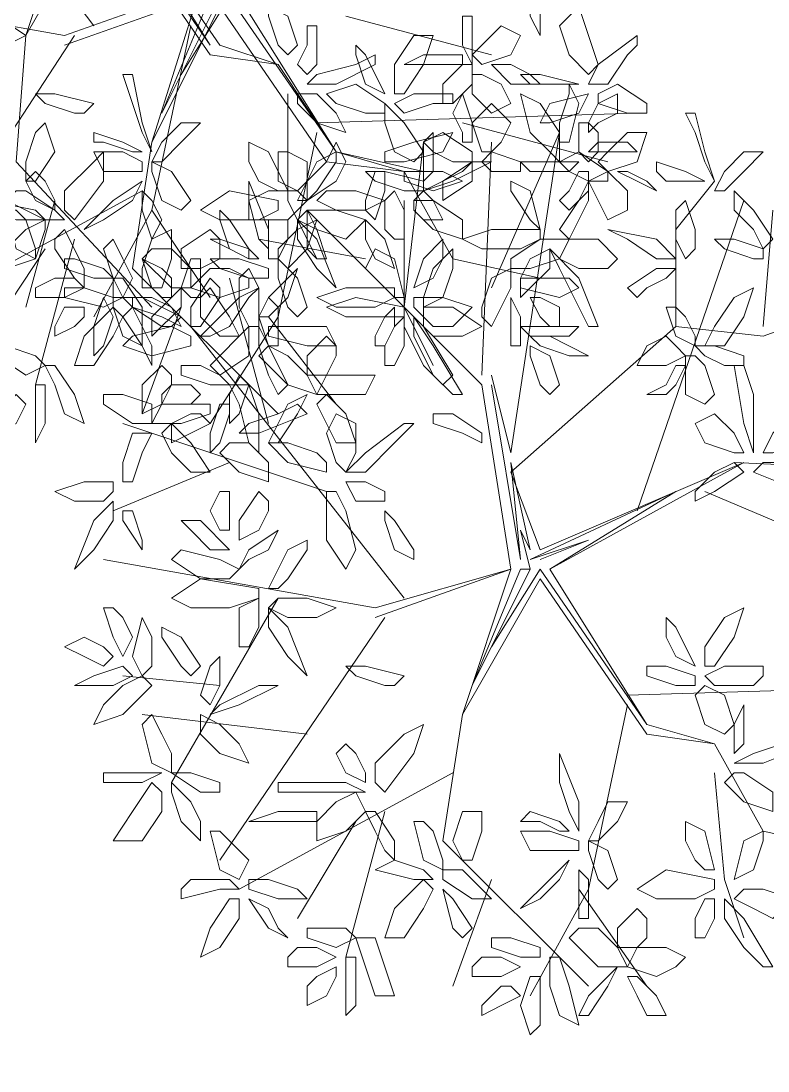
# Model space of a CAD drawing. Header units: millimetres. Extents: x 2364 to 2508, y 1551 to 1771.
# Drawn here: x 2459.504 to 2461.678, y 1628.842 to 1631.898 of the extents above; entities that cross this region are included whole.
import ezdxf

# ---------------------------------------------------------------- set-up
doc = ezdxf.new("R2010")
doc.units = ezdxf.units.MM
doc.layers.add('PDF_0', color=7, linetype='Continuous')

msp = doc.modelspace()

# ---------------------------------------------------------------- linework, layer by layer
at = {"layer": 'PDF_0', "lineweight": 9}
for points in [[(2459.0945, 1633.3242), (2459.6028, 1632.8159), (2459.6876, 1632.3076), (2459.6593, 1632.59), (2459.744, 1632.3358), (2459.6876, 1632.3923), (2459.7158, 1632.2793), (2459.6876, 1632.2793), (2459.5464, 1631.9405), (2459.7158, 1632.2793), (2459.6311, 1632.0534), (2459.744, 1632.2793), (2460.0547, 1631.8275), (2459.7723, 1632.2793), (2460.0829, 1631.8275), (2460.2524, 1631.771)], [(2459.6028, 1632.8159), (2459.6593, 1632.2793), (2459.5181, 1631.8557), (2459.744, 1632.2511), (2460.0547, 1631.7993), (2460.2524, 1631.771), (2460.4218, 1631.5169), (2460.676, 1631.4604)], [(2459.7158, 1631.884), (2459.0945, 1632.7029)], [(2460.5065, 1632.6747), (2460.0264, 1632.2511), (2460.0829, 1632.0252), (2460.7042, 1632.2793), (2460.1394, 1631.9687), (2460.4218, 1631.5169), (2460.6195, 1631.4604)], [(2459.97, 1632.5052), (2460.0547, 1631.9969), (2460.0264, 1632.2793), (2460.0829, 1632.0252), (2460.0547, 1632.0817), (2460.0547, 1631.9969), (2460.0547, 1631.9687), (2459.9135, 1631.6298), (2460.0829, 1631.9687), (2459.97, 1631.7428), (2460.1112, 1631.9687), (2460.5065, 1632.1946), (2460.0829, 1631.9969), (2460.2524, 1632.0534), (2460.1112, 1631.9969)], [(2461.0148, 1631.1497), (2460.7607, 1631.2062), (2460.6195, 1631.4604), (2460.3936, 1631.4886), (2460.0829, 1631.9405), (2459.8852, 1631.5451), (2460.0264, 1631.9969), (2459.6311, 1631.8557), (2458.8404, 1631.9969)], [(2460.0264, 1631.9687), (2459.6311, 1631.8275)], [(2460.1112, 1631.9687), (2460.4218, 1631.5169), (2460.1112, 1631.9687)], [(2460.45, 1631.9122), (2460.8736, 1631.7993)], [(2459.9982, 1631.884), (2459.8852, 1631.3474)], [(2459.6593, 1631.8557), (2459.1793, 1631.1215)], [(2459.5181, 1631.8557), (2459.4899, 1631.4886), (2459.8852, 1631.065)], [(2460.2806, 1631.6863), (2460.2806, 1631.3757), (2460.3653, 1631.2062)], [(2460.3653, 1631.6016), (2461.2972, 1631.6298)], [(2460.7889, 1631.6016), (2461.2125, 1631.4886)], [(2460.3653, 1631.5733), (2460.2524, 1631.0368), (2460.0547, 1630.7261)], [(2460.8736, 1631.1215), (2461.0713, 1631.5733), (2460.9301, 1630.6414), (2460.8736, 1630.8673)], [(2459.8852, 1631.5451), (2459.8288, 1631.178), (2460.2524, 1630.7544)], [(2460.7042, 1630.8956), (2460.6195, 1631.065), (2460.676, 1631.5451)], [(2460.8454, 1630.8673), (2460.8736, 1631.5451)], [(2461.5231, 1631.4321), (2461.4102, 1631.2909), (2461.4102, 1631.0085), (2461.6643, 1630.9803), (2461.975, 1631.0933)], [(2459.857, 1631.4039), (2459.2357, 1631.065)], [(2459.6028, 1631.3757), (2459.5181, 1631.065)], [(2460.6195, 1631.3757), (2460.6195, 1631.065)], [(2461.2972, 1630.472), (2461.6079, 1631.3757)], [(2460.0547, 1631.0933), (2459.8852, 1631.3474), (2459.7158, 1631.0368)], [(2461.9185, 1629.4836), (2461.6643, 1629.5401), (2461.5231, 1629.7942), (2461.3255, 1629.8225), (2461.0148, 1630.2743), (2460.7889, 1629.879), (2460.9301, 1630.3026), (2460.8454, 1630.8391), (2460.3371, 1631.3474)], [(2461.6643, 1631.0085), (2461.6926, 1631.3474)], [(2459.6593, 1631.2627), (2459.5464, 1630.8391)], [(2460.5065, 1631.2062), (2460.1959, 1631.2627)], [(2459.5746, 1631.2345), (2459.4052, 1630.9803)], [(2460.2241, 1630.7261), (2460.1112, 1631.1497)], [(2459.97, 1631.065), (2459.857, 1630.7544)], [(2460.2241, 1631.0368), (2460.4218, 1630.7826)], [(2460.6195, 1630.2178), (2459.9982, 1631.0085)], [(2461.4102, 1631.0085), (2460.9301, 1630.5849), (2461.0148, 1630.359), (2461.6079, 1630.6132), (2461.0431, 1630.3026), (2461.4102, 1630.5285), (2460.9866, 1630.3308), (2461.156, 1630.3873), (2461.0148, 1630.3308)], [(2460.8736, 1630.8391), (2460.9583, 1630.3308), (2460.9301, 1630.6132), (2460.9866, 1630.359), (2460.9583, 1630.4155), (2460.9866, 1630.3026), (2460.9583, 1630.3026), (2460.8171, 1629.9637), (2460.9866, 1630.3026), (2460.8736, 1630.0766), (2461.0148, 1630.3026), (2461.3255, 1629.8507), (2461.0431, 1630.3026), (2461.3255, 1629.8507), (2461.5231, 1629.7942)], [(2460.3936, 1630.5285), (2459.8005, 1630.7261)], [(2460.1112, 1630.6132), (2459.7723, 1630.472)], [(2461.5796, 1630.6132), (2462.2009, 1630.5849)], [(2461.4949, 1630.5285), (2462.2291, 1630.2178)], [(2460.5348, 1630.1614), (2460.9301, 1630.3026), (2460.5348, 1630.1896), (2459.744, 1630.3308)], [(2460.2524, 1630.2178), (2459.9417, 1629.6813)], [(2460.563, 1630.1614), (2460.0829, 1629.4554)], [(2460.0829, 1629.9637), (2459.8005, 1629.9919)], [(2461.269, 1629.9354), (2462.2009, 1629.9637)], [(2461.269, 1629.9072), (2461.156, 1629.3706), (2460.9866, 1629.06)], [(2460.3371, 1629.8225), (2459.857, 1629.879)], [(2460.7889, 1629.879), (2460.7324, 1629.5118), (2461.156, 1629.0882)], [(2460.7607, 1629.7095), (2460.1394, 1629.3706)], [(2461.5231, 1629.7095), (2461.5514, 1629.3989), (2461.6079, 1629.2294)], [(2460.563, 1629.5966), (2460.45, 1629.173)], [(2460.4783, 1629.5683), (2460.3088, 1629.2859)], [(2460.8736, 1629.3989), (2460.7607, 1629.0882)], [(2461.1278, 1629.3706), (2461.3255, 1629.0882)]]:
    msp.add_lwpolyline(points, dxfattribs=at)
for points in [[(2461.0148, 1631.9687), (2460.9866, 1632.0252), (2460.9866, 1631.9122), (2461.0148, 1631.8557), (2461.0148, 1631.884)], [(2460.2524, 1631.8275), (2460.2241, 1631.9122), (2460.2241, 1631.9405), (2460.2806, 1631.9122), (2460.3088, 1631.8275), (2460.2806, 1631.7993)], [(2461.156, 1631.7428), (2461.1843, 1631.771), (2461.156, 1631.8557), (2461.1278, 1631.9405), (2461.0713, 1631.884), (2461.0995, 1631.7993)], [(2459.3204, 1631.8557), (2459.3487, 1631.9122), (2459.4334, 1631.9122), (2459.5181, 1631.8557), (2459.4616, 1631.8275), (2459.3769, 1631.8275)], [(2460.8171, 1631.884), (2460.8171, 1631.7993), (2460.8171, 1631.771), (2460.7889, 1631.8275), (2460.7889, 1631.9122), (2460.8171, 1631.9122)], [(2460.3371, 1631.8275), (2460.3088, 1631.771), (2460.3371, 1631.7428), (2460.3653, 1631.771), (2460.3653, 1631.884), (2460.3371, 1631.884)], [(2460.8454, 1631.8275), (2460.9019, 1631.884), (2460.9583, 1631.8557), (2460.9301, 1631.7993), (2460.8454, 1631.771), (2460.8171, 1631.7993)], [(2460.5912, 1631.6863), (2460.6195, 1631.6863), (2460.676, 1631.771), (2460.7042, 1631.8557), (2460.6477, 1631.8557), (2460.5912, 1631.771)], [(2461.269, 1631.7993), (2461.2125, 1631.7145), (2461.156, 1631.7145), (2461.1843, 1631.771), (2461.2972, 1631.8557), (2461.2972, 1631.8275)], [(2460.5065, 1631.7145), (2460.563, 1631.6863), (2460.5065, 1631.7993), (2460.4783, 1631.8275), (2460.4783, 1631.7993)], [(2460.4783, 1631.771), (2460.3653, 1631.7428), (2460.3371, 1631.7145), (2460.4218, 1631.7145), (2460.5348, 1631.771), (2460.5348, 1631.7993)], [(2460.7324, 1631.771), (2460.6477, 1631.771), (2460.6195, 1631.771), (2460.676, 1631.7993), (2460.7889, 1631.7993), (2460.7889, 1631.771)], [(2460.7324, 1631.7145), (2460.7889, 1631.771), (2460.8171, 1631.771), (2460.8171, 1631.7145), (2460.7607, 1631.6581), (2460.7324, 1631.6581)], [(2460.8736, 1631.771), (2460.9301, 1631.7145), (2461.0148, 1631.7145), (2460.9866, 1631.7428), (2460.9301, 1631.771)], [(2459.8288, 1631.6581), (2459.857, 1631.5733), (2459.8852, 1631.5169), (2459.857, 1631.6016), (2459.8288, 1631.7428), (2459.8005, 1631.7428)], [(2460.8171, 1631.7428), (2460.8454, 1631.7428), (2460.9019, 1631.7145), (2460.9301, 1631.6581), (2460.8736, 1631.6298), (2460.8171, 1631.6863)], [(2461.0713, 1631.7145), (2461.1278, 1631.7145), (2461.0148, 1631.7428), (2460.9583, 1631.7428), (2460.9866, 1631.7145)], [(2459.6593, 1631.6298), (2459.5746, 1631.6581), (2459.5464, 1631.6863), (2459.6028, 1631.6863), (2459.7158, 1631.6581), (2459.6876, 1631.6298)], [(2460.3088, 1631.6863), (2460.3088, 1631.6581), (2460.3653, 1631.6016), (2460.45, 1631.5733), (2460.4218, 1631.6298), (2460.3653, 1631.6863)], [(2460.5065, 1631.6298), (2460.4218, 1631.6581), (2460.3936, 1631.6863), (2460.4783, 1631.7145), (2460.563, 1631.6581), (2460.563, 1631.6298)], [(2460.7042, 1631.6581), (2460.6195, 1631.6298), (2460.5912, 1631.6581), (2460.6477, 1631.6863), (2460.7607, 1631.6863), (2460.7607, 1631.6581)], [(2460.7889, 1631.5451), (2460.8171, 1631.5451), (2460.8171, 1631.6016), (2460.7889, 1631.6863), (2460.7607, 1631.6298), (2460.7889, 1631.5733)], [(2461.0713, 1631.4886), (2461.0431, 1631.5169), (2460.9866, 1631.5733), (2460.9583, 1631.6863), (2461.0148, 1631.6581), (2461.0713, 1631.5733)], [(2461.1278, 1631.6298), (2461.156, 1631.6863), (2461.0431, 1631.6581), (2461.0148, 1631.6016), (2461.0431, 1631.6016)], [(2461.0713, 1631.6016), (2461.0995, 1631.6863), (2461.0995, 1631.7145), (2461.1278, 1631.6581), (2461.0995, 1631.5451), (2461.0713, 1631.5451)], [(2461.156, 1631.5733), (2461.156, 1631.6016), (2461.1843, 1631.6581), (2461.2407, 1631.6863), (2461.2407, 1631.6298), (2461.1843, 1631.6016)], [(2461.269, 1631.6298), (2461.1843, 1631.6581), (2461.1843, 1631.6863), (2461.2407, 1631.7145), (2461.3255, 1631.6581), (2461.3255, 1631.6298)], [(2460.5912, 1631.5169), (2460.563, 1631.6016), (2460.563, 1631.6581), (2460.6195, 1631.6016), (2460.676, 1631.5169), (2460.6477, 1631.4886)], [(2460.8736, 1631.5169), (2460.8454, 1631.5169), (2460.8171, 1631.6016), (2460.8736, 1631.6581), (2460.9301, 1631.6016), (2460.9019, 1631.5451)], [(2461.4667, 1631.5733), (2461.4949, 1631.4886), (2461.5231, 1631.4321), (2461.4949, 1631.5169), (2461.4667, 1631.6298), (2461.4384, 1631.6298)], [(2459.5181, 1631.4886), (2459.5464, 1631.5733), (2459.5746, 1631.6016), (2459.6028, 1631.5169), (2459.5464, 1631.4321), (2459.5181, 1631.4321)], [(2459.8852, 1631.4886), (2459.9135, 1631.4886), (2459.97, 1631.5451), (2460.0264, 1631.6016), (2459.97, 1631.6016), (2459.9135, 1631.5451)], [(2461.1843, 1631.5733), (2461.1843, 1631.5169), (2461.156, 1631.4886), (2461.1278, 1631.5169), (2461.1278, 1631.6016), (2461.156, 1631.6016)], [(2459.744, 1631.5451), (2459.8288, 1631.5169), (2459.857, 1631.5169), (2459.8005, 1631.5451), (2459.7158, 1631.5733), (2459.7158, 1631.5451)], [(2460.563, 1631.4886), (2460.563, 1631.5169), (2460.6477, 1631.5451), (2460.7607, 1631.5733), (2460.7324, 1631.5169), (2460.6195, 1631.4886)], [(2460.7607, 1631.4886), (2460.7042, 1631.5169), (2460.676, 1631.5451), (2460.7324, 1631.5733), (2460.8171, 1631.5169), (2460.8171, 1631.4886)], [(2460.676, 1631.5451), (2460.7042, 1631.5733), (2460.7042, 1631.4604), (2460.676, 1631.4321), (2460.676, 1631.4604)], [(2461.2125, 1631.5169), (2461.269, 1631.5733), (2461.3255, 1631.5733), (2461.2972, 1631.4886), (2461.2125, 1631.4604), (2461.1843, 1631.4886)], [(2460.1959, 1631.4321), (2460.1676, 1631.4886), (2460.1676, 1631.5451), (2460.2241, 1631.5169), (2460.2806, 1631.4039), (2460.2524, 1631.4039)], [(2460.4218, 1631.5451), (2460.45, 1631.4886), (2460.4218, 1631.4321), (2460.3371, 1631.3757), (2460.3371, 1631.4321), (2460.3936, 1631.4886)], [(2461.2407, 1631.5169), (2461.1843, 1631.5169), (2461.156, 1631.5169), (2461.1843, 1631.5451), (2461.269, 1631.5451), (2461.2972, 1631.5169)], [(2459.6311, 1631.4039), (2459.7158, 1631.4886), (2459.744, 1631.5169), (2459.744, 1631.4321), (2459.6593, 1631.3192), (2459.6311, 1631.3474)], [(2459.857, 1631.4604), (2459.857, 1631.4886), (2459.8005, 1631.5169), (2459.7158, 1631.5169), (2459.744, 1631.4604), (2459.8005, 1631.4604)], [(2460.3371, 1631.4886), (2460.3371, 1631.4321), (2460.3088, 1631.4039), (2460.2524, 1631.4321), (2460.2524, 1631.5169), (2460.2806, 1631.5169)], [(2460.3653, 1631.4039), (2460.4218, 1631.4886), (2460.4218, 1631.5169), (2460.3653, 1631.4886), (2460.3088, 1631.3757), (2460.3371, 1631.3757)], [(2460.9301, 1631.4604), (2460.8736, 1631.4604), (2460.8454, 1631.4886), (2460.8736, 1631.5169), (2460.9583, 1631.4886), (2460.9583, 1631.4604)], [(2461.156, 1631.4321), (2461.0995, 1631.4604), (2461.0713, 1631.4886), (2461.1278, 1631.5169), (2461.2125, 1631.4604), (2461.2125, 1631.4321)], [(2461.5231, 1631.4039), (2461.5514, 1631.4039), (2461.6079, 1631.4604), (2461.6643, 1631.5169), (2461.6079, 1631.5169), (2461.5514, 1631.4604)], [(2459.9135, 1631.3757), (2459.8852, 1631.4604), (2459.8852, 1631.4886), (2459.9417, 1631.4604), (2459.9982, 1631.3757), (2459.97, 1631.3474)], [(2460.8171, 1631.4886), (2460.8736, 1631.4886), (2460.7607, 1631.4321), (2460.676, 1631.4039), (2460.7324, 1631.4321)], [(2460.7324, 1631.4321), (2460.7889, 1631.4604), (2460.8171, 1631.4886), (2460.8171, 1631.4321), (2460.7324, 1631.3757), (2460.7324, 1631.4039)], [(2461.0995, 1631.4604), (2461.1278, 1631.4886), (2461.0148, 1631.4886), (2460.9583, 1631.4886), (2460.9866, 1631.4604)], [(2461.3819, 1631.4321), (2461.4667, 1631.4321), (2461.4949, 1631.4321), (2461.4384, 1631.4604), (2461.3537, 1631.4886), (2461.3537, 1631.4604)], [(2459.5464, 1631.4604), (2459.5181, 1631.4321), (2459.5464, 1631.3757), (2459.6028, 1631.3474), (2459.6028, 1631.3757), (2459.5746, 1631.4321)], [(2460.6195, 1631.4039), (2460.5348, 1631.4321), (2460.5065, 1631.4604), (2460.563, 1631.4604), (2460.676, 1631.4321), (2460.676, 1631.4039)], [(2460.5065, 1631.3757), (2460.5348, 1631.4604), (2460.563, 1631.4604), (2460.563, 1631.4039), (2460.5348, 1631.3192), (2460.5065, 1631.3474)], [(2460.676, 1631.4604), (2460.7324, 1631.4604), (2460.7889, 1631.4321), (2460.7042, 1631.4039), (2460.6195, 1631.4321), (2460.6195, 1631.4604)], [(2461.0995, 1631.4039), (2461.1278, 1631.4604), (2461.156, 1631.4604), (2461.156, 1631.4039), (2461.0995, 1631.3474), (2461.0713, 1631.3757)], [(2461.156, 1631.4321), (2461.2125, 1631.4604), (2461.269, 1631.4039), (2461.269, 1631.3474), (2461.2125, 1631.3192), (2461.1843, 1631.3757)], [(2461.2407, 1631.4604), (2461.2972, 1631.4321), (2461.3537, 1631.4039), (2461.3255, 1631.4321), (2461.269, 1631.4604)], [(2459.744, 1631.3192), (2459.6876, 1631.2909), (2459.7723, 1631.3757), (2459.857, 1631.4321), (2459.8288, 1631.3757)], [(2460.1676, 1631.3757), (2460.1676, 1631.4321), (2460.2241, 1631.2909), (2460.2241, 1631.2345), (2460.1959, 1631.2627)], [(2460.9866, 1631.3192), (2461.0148, 1631.2909), (2460.9866, 1631.4039), (2460.9301, 1631.4321), (2460.9301, 1631.4039)], [(2461.1278, 1631.3192), (2461.156, 1631.3757), (2461.156, 1631.4321), (2461.1278, 1631.3757), (2461.0713, 1631.2909), (2461.0995, 1631.2627)], [(2459.5181, 1631.4039), (2459.6028, 1631.3474), (2459.6311, 1631.3192), (2459.5746, 1631.3192), (2459.4616, 1631.3757), (2459.4899, 1631.4039)], [(2459.9135, 1631.3192), (2459.8852, 1631.2627), (2459.857, 1631.3474), (2459.857, 1631.4039), (2459.8852, 1631.3757)], [(2460.1959, 1631.3192), (2460.0829, 1631.3192), (2460.0264, 1631.3474), (2460.1112, 1631.4039), (2460.2524, 1631.3757), (2460.2524, 1631.3474)], [(2460.2241, 1631.4039), (2460.3088, 1631.4039), (2460.3371, 1631.3757), (2460.2806, 1631.3192), (2460.1676, 1631.3192), (2460.1676, 1631.3757)], [(2460.3653, 1631.3757), (2460.3936, 1631.4039), (2460.4783, 1631.4039), (2460.563, 1631.3757), (2460.5065, 1631.3474), (2460.4218, 1631.3474)], [(2460.563, 1631.2909), (2460.563, 1631.3757), (2460.5912, 1631.4039), (2460.6195, 1631.3474), (2460.6195, 1631.2627), (2460.5912, 1631.2627)], [(2460.6477, 1631.3757), (2460.676, 1631.4039), (2460.7042, 1631.3757), (2460.7324, 1631.3192), (2460.676, 1631.3192), (2460.6477, 1631.3474)], [(2461.6361, 1631.2909), (2461.5796, 1631.3474), (2461.5796, 1631.4039), (2461.6361, 1631.3474), (2461.6926, 1631.2627), (2461.6643, 1631.2345)], [(2459.4052, 1631.3757), (2459.3487, 1631.3474), (2459.4899, 1631.3192), (2459.5746, 1631.3192), (2459.5464, 1631.3474)], [(2460.6477, 1631.3757), (2460.6477, 1631.3474), (2460.7042, 1631.2909), (2460.7889, 1631.2627), (2460.7889, 1631.3192), (2460.7042, 1631.3757)], [(2461.4384, 1631.2062), (2461.4667, 1631.2345), (2461.4667, 1631.2909), (2461.4384, 1631.3757), (2461.4102, 1631.3474), (2461.4102, 1631.2627)], [(2459.5181, 1631.3192), (2459.5464, 1631.2345), (2459.5464, 1631.2062), (2459.4899, 1631.2345), (2459.4616, 1631.3474), (2459.4899, 1631.3474)], [(2459.5746, 1631.3192), (2459.5746, 1631.2909), (2459.5464, 1631.2062), (2459.4616, 1631.178), (2459.4616, 1631.2345), (2459.5181, 1631.2909)], [(2460.1112, 1631.2345), (2460.0829, 1631.3192), (2460.0829, 1631.3474), (2460.1112, 1631.3192), (2460.1676, 1631.2345), (2460.1676, 1631.2062)], [(2460.2241, 1631.2062), (2460.2524, 1631.2062), (2460.2806, 1631.2627), (2460.2806, 1631.3192), (2460.2241, 1631.3192), (2460.2241, 1631.2627)], [(2460.2524, 1631.2062), (2460.2806, 1631.178), (2460.3371, 1631.2345), (2460.3653, 1631.3192), (2460.3088, 1631.2909), (2460.2524, 1631.2345)], [(2460.3088, 1631.3192), (2460.3371, 1631.3474), (2460.4218, 1631.3474), (2460.5065, 1631.3192), (2460.45, 1631.2627), (2460.3653, 1631.2909)], [(2460.3653, 1631.178), (2460.4218, 1631.1215), (2460.3653, 1631.2627), (2460.3088, 1631.3192), (2460.3088, 1631.2627)], [(2460.3371, 1631.2345), (2460.3371, 1631.3192), (2460.3371, 1631.3474), (2460.3653, 1631.2909), (2460.3936, 1631.2062), (2460.3653, 1631.2062)], [(2460.5348, 1631.2062), (2460.5912, 1631.178), (2460.563, 1631.2627), (2460.5065, 1631.3192), (2460.5065, 1631.2627)], [(2459.6028, 1631.2345), (2459.6593, 1631.1497), (2459.6876, 1631.1215), (2459.6876, 1631.178), (2459.6311, 1631.2909), (2459.6028, 1631.2627)], [(2459.857, 1631.178), (2459.8852, 1631.2627), (2459.9417, 1631.2909), (2459.9417, 1631.2062), (2459.9135, 1631.1215), (2459.857, 1631.1215)], [(2460.0829, 1631.2062), (2460.0264, 1631.178), (2459.97, 1631.178), (2459.97, 1631.2345), (2460.0547, 1631.2909), (2460.0829, 1631.2627)], [(2460.9583, 1631.2345), (2460.8454, 1631.2345), (2460.7889, 1631.2627), (2460.8736, 1631.2909), (2461.0148, 1631.2909), (2461.0148, 1631.2627)], [(2461.269, 1631.2627), (2461.2125, 1631.2909), (2461.3537, 1631.2627), (2461.4102, 1631.2062), (2461.3537, 1631.2062)], [(2459.8005, 1631.2062), (2459.8288, 1631.1497), (2459.8005, 1631.0933), (2459.7723, 1631.1497), (2459.744, 1631.2345), (2459.7723, 1631.2627)], [(2460.1112, 1631.2345), (2460.1676, 1631.2062), (2460.1959, 1631.2062), (2460.1676, 1631.2345), (2460.0829, 1631.2627), (2460.0547, 1631.2627)], [(2460.7042, 1631.1497), (2460.6477, 1631.1215), (2460.676, 1631.2062), (2460.7324, 1631.2627), (2460.7324, 1631.2062)], [(2460.9301, 1631.178), (2460.9301, 1631.2062), (2461.0148, 1631.2627), (2461.0995, 1631.2627), (2461.0713, 1631.2062), (2460.9866, 1631.178)], [(2461.0713, 1631.2062), (2461.0995, 1631.2627), (2461.1843, 1631.2627), (2461.2407, 1631.2062), (2461.2125, 1631.178), (2461.1278, 1631.178)], [(2461.6361, 1631.2062), (2461.5514, 1631.2345), (2461.5231, 1631.2627), (2461.5796, 1631.2627), (2461.6643, 1631.2345), (2461.6643, 1631.2062)], [(2459.9417, 1631.2345), (2459.9982, 1631.178), (2459.9982, 1631.1215), (2459.9417, 1631.1215), (2459.857, 1631.2062), (2459.8852, 1631.2345)], [(2460.563, 1631.1215), (2460.5065, 1631.178), (2460.5348, 1631.2345), (2460.5912, 1631.2062), (2460.6195, 1631.0933), (2460.5912, 1631.0933)], [(2460.7324, 1631.0933), (2460.7607, 1631.178), (2460.7607, 1631.2345), (2460.7042, 1631.178), (2460.676, 1631.0933), (2460.676, 1631.065)], [(2460.9583, 1631.0933), (2460.9866, 1631.1215), (2461.0431, 1631.178), (2461.0431, 1631.2345), (2460.9866, 1631.2062), (2460.9583, 1631.1497)], [(2461.1278, 1631.065), (2461.0713, 1631.178), (2461.0431, 1631.2345), (2461.1278, 1631.1497), (2461.1843, 1631.0085), (2461.156, 1631.0085)], [(2459.6593, 1631.2062), (2459.744, 1631.178), (2459.7723, 1631.1497), (2459.7158, 1631.1497), (2459.6311, 1631.178), (2459.6311, 1631.2062)], [(2459.9417, 1631.0933), (2459.9135, 1631.0933), (2459.8852, 1631.1215), (2459.857, 1631.2062), (2459.9135, 1631.178), (2459.9417, 1631.1497)], [(2460.0264, 1631.178), (2460.0264, 1631.0933), (2459.9982, 1631.0933), (2459.97, 1631.1215), (2459.9982, 1631.2062), (2460.0264, 1631.2062)], [(2460.2241, 1631.1497), (2460.2241, 1631.178), (2460.1394, 1631.2062), (2460.0547, 1631.2062), (2460.0829, 1631.178), (2460.1676, 1631.1497)], [(2460.2806, 1631.065), (2460.2524, 1631.1497), (2460.2524, 1631.2062), (2460.3088, 1631.1497), (2460.3371, 1631.065), (2460.3088, 1631.0368)], [(2460.1676, 1631.1497), (2460.1676, 1631.1215), (2460.0829, 1631.0933), (2459.9982, 1631.1215), (2460.0547, 1631.178), (2460.1112, 1631.178)], [(2460.1394, 1631.065), (2460.1394, 1631.1497), (2460.1676, 1631.178), (2460.1959, 1631.1215), (2460.1959, 1631.0085), (2460.1676, 1631.0085)], [(2460.2241, 1631.0933), (2460.2806, 1631.1497), (2460.3088, 1631.178), (2460.2806, 1631.0933), (2460.2241, 1631.0368), (2460.1959, 1631.0368)], [(2460.8454, 1631.065), (2460.8736, 1631.1497), (2460.9301, 1631.178), (2460.9301, 1631.1215), (2460.8736, 1631.0085), (2460.8454, 1631.0368)], [(2461.3255, 1631.1215), (2461.3819, 1631.1497), (2461.4102, 1631.178), (2461.3537, 1631.178), (2461.269, 1631.1215), (2461.2972, 1631.0933)], [(2459.6028, 1631.1497), (2459.6593, 1631.1497), (2459.6876, 1631.1215), (2459.6311, 1631.0933), (2459.5464, 1631.0933), (2459.5464, 1631.1215)], [(2459.7723, 1631.1497), (2459.8005, 1631.1497), (2459.857, 1631.065), (2459.857, 1630.9521), (2459.8005, 1630.9803), (2459.7723, 1631.065)], [(2460.0829, 1631.0933), (2460.0264, 1631.0085), (2459.9982, 1631.0085), (2459.9982, 1631.065), (2460.0547, 1631.1497), (2460.0829, 1631.1215)], [(2461.0148, 1631.1497), (2461.0995, 1631.1497), (2461.1278, 1631.1215), (2461.0713, 1631.0933), (2460.9583, 1631.1215), (2460.9583, 1631.1497)], [(2459.6876, 1631.1215), (2459.7723, 1631.0933), (2459.8005, 1631.0933), (2459.744, 1631.065), (2459.6311, 1631.0933), (2459.6311, 1631.1215)], [(2459.8852, 1631.0368), (2459.8852, 1630.9803), (2459.97, 1631.065), (2459.97, 1631.1215), (2459.9417, 1631.0933)], [(2460.1112, 1631.0085), (2460.1676, 1631.0933), (2460.1959, 1631.1215), (2460.1394, 1631.0933), (2460.0264, 1630.9803), (2460.0547, 1630.9803)], [(2460.0264, 1631.0933), (2460.0547, 1631.1215), (2460.1112, 1631.0368), (2460.1394, 1630.9803), (2460.0829, 1630.9803), (2460.0264, 1631.0368)], [(2460.5348, 1631.065), (2460.4218, 1631.065), (2460.3653, 1631.0933), (2460.45, 1631.1215), (2460.5912, 1631.1215), (2460.5912, 1631.0933)], [(2461.4949, 1630.9521), (2461.5514, 1630.9521), (2461.6079, 1631.0368), (2461.6361, 1631.1215), (2461.5796, 1631.0933), (2461.5231, 1631.0085)], [(2459.7723, 1631.0368), (2459.744, 1631.0933), (2459.7158, 1631.0085), (2459.7158, 1630.9238), (2459.744, 1630.9521)], [(2459.9135, 1631.0085), (2459.8288, 1631.065), (2459.8005, 1631.0933), (2459.857, 1631.0933), (2459.97, 1631.0368), (2459.9417, 1631.0085)], [(2459.8852, 1631.0933), (2459.9417, 1631.065), (2459.97, 1631.0085), (2459.9135, 1631.0368), (2459.8288, 1631.065), (2459.8288, 1631.0933)], [(2460.2524, 1631.0085), (2460.2524, 1631.065), (2460.2241, 1631.0933), (2460.1959, 1631.0368), (2460.2241, 1630.9521), (2460.2524, 1630.9521)], [(2460.563, 1631.0368), (2460.45, 1631.0368), (2460.3936, 1631.065), (2460.4783, 1631.0933), (2460.6195, 1631.065), (2460.6195, 1631.0368)], [(2460.6477, 1631.065), (2460.6477, 1631.0933), (2460.7324, 1631.0933), (2460.8171, 1631.065), (2460.7607, 1631.0085), (2460.7042, 1631.0085)], [(2460.9301, 1630.9803), (2460.9301, 1631.065), (2460.9301, 1631.0933), (2460.9583, 1631.0368), (2460.9583, 1630.9521), (2460.9301, 1630.9521)], [(2460.9866, 1631.0933), (2461.0148, 1631.0933), (2461.0713, 1631.065), (2461.0713, 1631.0085), (2461.0431, 1631.0085), (2461.0148, 1631.0368)], [(2459.6876, 1631.065), (2459.6876, 1631.0368), (2459.6593, 1631.0085), (2459.6028, 1630.9803), (2459.6028, 1631.0085), (2459.6311, 1631.065)], [(2459.8005, 1631.0368), (2459.7723, 1631.065), (2459.6876, 1630.9803), (2459.6593, 1630.8956), (2459.7158, 1630.8956), (2459.7723, 1630.9803)], [(2459.857, 1631.0085), (2459.8852, 1630.9521), (2459.8852, 1630.8956), (2459.857, 1630.9521), (2459.8005, 1631.0368), (2459.8288, 1631.065)], [(2460.5348, 1630.9521), (2460.563, 1630.9521), (2460.5912, 1631.0085), (2460.5912, 1631.065), (2460.563, 1631.0368), (2460.5348, 1630.9803)], [(2460.676, 1630.8956), (2460.6195, 1631.0085), (2460.6195, 1631.065), (2460.676, 1631.0085), (2460.7607, 1630.8673), (2460.7324, 1630.8391)], [(2460.676, 1631.0085), (2460.676, 1631.065), (2460.7607, 1631.065), (2460.8454, 1631.0085), (2460.7889, 1630.9803), (2460.7042, 1630.9803)], [(2461.4384, 1631.0368), (2461.4667, 1630.9803), (2461.4667, 1630.9521), (2461.4102, 1630.9803), (2461.3819, 1631.065), (2461.4102, 1631.065)], [(2460.563, 1630.8956), (2460.5912, 1630.8956), (2460.6195, 1630.9521), (2460.6195, 1631.0368), (2460.5912, 1631.0085), (2460.563, 1630.9521)], [(2460.7042, 1630.8673), (2460.6477, 1630.9803), (2460.6477, 1631.0368), (2460.7042, 1630.9521), (2460.7889, 1630.8109), (2460.7607, 1630.8109)], [(2459.9982, 1630.9803), (2459.9982, 1630.9521), (2459.8852, 1630.9238), (2459.8005, 1630.9521), (2459.8288, 1630.9803), (2459.9417, 1631.0085)], [(2460.0829, 1630.9238), (2460.1394, 1630.9803), (2460.1676, 1631.0085), (2460.1676, 1630.9238), (2460.0829, 1630.8673), (2460.0547, 1630.8956)], [(2460.2241, 1630.8673), (2460.1959, 1630.9521), (2460.1959, 1631.0085), (2460.2241, 1630.9521), (2460.2806, 1630.8391), (2460.2524, 1630.8109)], [(2460.2241, 1631.0085), (2460.2241, 1630.9803), (2460.3371, 1630.9521), (2460.4218, 1630.9521), (2460.3936, 1631.0085), (2460.2806, 1631.0085)], [(2461.0995, 1630.9803), (2461.1278, 1631.0085), (2461.0148, 1631.0085), (2460.9583, 1631.0085), (2460.9866, 1630.9803)], [(2460.4218, 1630.9238), (2460.3936, 1630.8673), (2460.3371, 1630.8673), (2460.3371, 1630.9238), (2460.3936, 1630.9803), (2460.4218, 1630.9521)], [(2461.0995, 1630.9238), (2461.0148, 1630.9521), (2460.9866, 1630.9803), (2461.0431, 1630.9803), (2461.156, 1630.9238), (2461.1278, 1630.9238)], [(2461.4102, 1630.9521), (2461.4384, 1630.9238), (2461.3819, 1630.8956), (2461.2972, 1630.8956), (2461.3255, 1630.9521), (2461.3819, 1630.9803)], [(2459.4616, 1630.9521), (2459.4334, 1630.9238), (2459.5181, 1630.8673), (2459.5746, 1630.8956), (2459.5464, 1630.9238)], [(2460.2806, 1630.9238), (2460.3371, 1630.8673), (2460.3653, 1630.8109), (2460.2806, 1630.8391), (2460.1959, 1630.9238), (2460.2241, 1630.9521)], [(2461.0148, 1630.8391), (2460.9866, 1630.9238), (2460.9866, 1630.9521), (2461.0431, 1630.9238), (2461.0713, 1630.8391), (2461.0431, 1630.8109)], [(2461.4949, 1630.8956), (2461.5231, 1630.8109), (2461.4949, 1630.7826), (2461.4384, 1630.8109), (2461.4384, 1630.9238), (2461.4667, 1630.9238)], [(2461.5514, 1630.8956), (2461.4949, 1630.9238), (2461.4667, 1630.9521), (2461.5231, 1630.9521), (2461.6079, 1630.9238), (2461.6079, 1630.8956)], [(2459.5746, 1630.8956), (2459.6028, 1630.8956), (2459.6593, 1630.8109), (2459.6876, 1630.7261), (2459.6311, 1630.7544), (2459.6028, 1630.8391)], [(2459.9417, 1630.8391), (2459.9135, 1630.7826), (2459.857, 1630.7544), (2459.857, 1630.8391), (2459.9135, 1630.8956), (2459.9417, 1630.8673)], [(2460.0264, 1630.8956), (2460.0829, 1630.8673), (2460.1112, 1630.8391), (2460.0547, 1630.8391), (2459.97, 1630.8673), (2459.97, 1630.8956)], [(2461.4384, 1630.8956), (2461.4102, 1630.8956), (2461.3819, 1630.8391), (2461.3255, 1630.8109), (2461.3819, 1630.8109), (2461.4102, 1630.8391)], [(2461.6361, 1630.8109), (2461.6361, 1630.6979), (2461.6361, 1630.6414), (2461.6079, 1630.7261), (2461.5796, 1630.8956), (2461.6079, 1630.8956)], [(2460.1112, 1630.8109), (2460.1112, 1630.7544), (2460.1112, 1630.7261), (2460.1394, 1630.7544), (2460.1676, 1630.8391), (2460.1394, 1630.8673)], [(2460.5348, 1630.8673), (2460.5065, 1630.8109), (2460.45, 1630.8109), (2460.3653, 1630.8109), (2460.3936, 1630.8673), (2460.4783, 1630.8673)], [(2459.5746, 1630.7826), (2459.5746, 1630.7261), (2459.5464, 1630.6697), (2459.5464, 1630.7261), (2459.5464, 1630.8391), (2459.5746, 1630.8391)], [(2459.9417, 1630.8391), (2459.9982, 1630.8391), (2460.0264, 1630.8109), (2459.9982, 1630.7826), (2459.9135, 1630.7826), (2459.9135, 1630.8109)], [(2460.1112, 1630.8391), (2460.1676, 1630.8391), (2460.1959, 1630.7544), (2460.1959, 1630.6414), (2460.1676, 1630.6697), (2460.1394, 1630.7826)], [(2459.4899, 1630.8109), (2459.5181, 1630.7826), (2459.4899, 1630.7261), (2459.4334, 1630.6979), (2459.4334, 1630.7544), (2459.4616, 1630.7826)], [(2459.8005, 1630.8109), (2459.8852, 1630.7826), (2459.8852, 1630.7261), (2459.8288, 1630.7261), (2459.744, 1630.7826), (2459.744, 1630.8109)], [(2460.2524, 1630.7261), (2460.2806, 1630.7826), (2460.3371, 1630.8109), (2460.3088, 1630.7544), (2460.2524, 1630.6697), (2460.2241, 1630.6697)], [(2460.3653, 1630.7826), (2460.3936, 1630.8109), (2460.45, 1630.7544), (2460.4783, 1630.6697), (2460.4218, 1630.6697), (2460.3936, 1630.7261)], [(2460.0547, 1630.7826), (2460.0547, 1630.7544), (2459.97, 1630.7261), (2459.8852, 1630.7261), (2459.9135, 1630.7826), (2459.9982, 1630.7826)], [(2460.1112, 1630.7544), (2460.0829, 1630.6697), (2460.0547, 1630.6414), (2460.0547, 1630.6979), (2460.0829, 1630.7826), (2460.1112, 1630.7826)], [(2460.2524, 1630.7544), (2460.1676, 1630.7261), (2460.1394, 1630.6979), (2460.1959, 1630.6979), (2460.3371, 1630.7544), (2460.3088, 1630.7826)], [(2460.0264, 1630.7544), (2460.0547, 1630.7261), (2459.9982, 1630.6979), (2459.9417, 1630.6697), (2459.9417, 1630.7261), (2459.9982, 1630.7544)], [(2460.45, 1630.5849), (2460.4218, 1630.6132), (2460.3936, 1630.6979), (2460.4218, 1630.7544), (2460.4783, 1630.7261), (2460.4783, 1630.6414)], [(2460.7889, 1630.6979), (2460.7042, 1630.7261), (2460.7042, 1630.7544), (2460.7607, 1630.7544), (2460.8454, 1630.6979), (2460.8454, 1630.6697)], [(2461.6079, 1630.6414), (2461.5796, 1630.6414), (2461.4949, 1630.6697), (2461.4667, 1630.7261), (2461.5231, 1630.7544), (2461.5796, 1630.6979)], [(2459.9135, 1630.6979), (2459.9417, 1630.7261), (2459.9982, 1630.6697), (2460.0547, 1630.5849), (2459.9982, 1630.5849), (2459.9417, 1630.6414)], [(2460.5912, 1630.6697), (2460.5065, 1630.5849), (2460.45, 1630.5849), (2460.5065, 1630.6414), (2460.6195, 1630.7261), (2460.6477, 1630.7261)], [(2461.7491, 1630.7261), (2461.7208, 1630.7261), (2461.6926, 1630.6979), (2461.6643, 1630.6414), (2461.6926, 1630.6414), (2461.7491, 1630.6697)], [(2459.8005, 1630.6132), (2459.8288, 1630.6979), (2459.8852, 1630.6979), (2459.857, 1630.6414), (2459.8288, 1630.5567), (2459.8005, 1630.5567)], [(2460.1112, 1630.6697), (2460.0829, 1630.6414), (2460.1394, 1630.5849), (2460.2241, 1630.5567), (2460.2241, 1630.6132), (2460.1676, 1630.6697)], [(2460.3653, 1630.6414), (2460.2806, 1630.6697), (2460.2241, 1630.6697), (2460.2806, 1630.6132), (2460.3936, 1630.5849), (2460.3936, 1630.6132)], [(2461.5231, 1630.5849), (2461.4667, 1630.5285), (2461.4667, 1630.5002), (2461.5231, 1630.5285), (2461.6079, 1630.5849), (2461.5796, 1630.6132)], [(2461.7208, 1630.6132), (2461.8338, 1630.5567), (2461.862, 1630.5002), (2461.7773, 1630.5285), (2461.6361, 1630.5849), (2461.6643, 1630.6132)], [(2459.7723, 1630.5285), (2459.7723, 1630.5567), (2459.6876, 1630.5567), (2459.6028, 1630.5285), (2459.6593, 1630.5002), (2459.744, 1630.5002)], [(2460.563, 1630.5002), (2460.563, 1630.5285), (2460.5065, 1630.5567), (2460.45, 1630.5567), (2460.4783, 1630.5002), (2460.5348, 1630.5002)], [(2460.1112, 1630.4155), (2460.0829, 1630.4155), (2460.0547, 1630.472), (2460.0829, 1630.5285), (2460.1112, 1630.5285), (2460.1112, 1630.472)], [(2460.2241, 1630.472), (2460.1959, 1630.4155), (2460.1394, 1630.3873), (2460.1394, 1630.4438), (2460.1959, 1630.5285), (2460.2241, 1630.5002)], [(2460.45, 1630.472), (2460.4783, 1630.359), (2460.45, 1630.3026), (2460.3936, 1630.3873), (2460.3936, 1630.5285), (2460.4218, 1630.5285)], [(2459.7158, 1630.359), (2459.6593, 1630.3026), (2459.7158, 1630.4438), (2459.7723, 1630.5002), (2459.7723, 1630.4438)], [(2459.857, 1630.3873), (2459.857, 1630.359), (2459.8005, 1630.4438), (2459.8005, 1630.472), (2459.8288, 1630.472)], [(2460.5912, 1630.359), (2460.563, 1630.4438), (2460.563, 1630.472), (2460.5912, 1630.4438), (2460.6477, 1630.359), (2460.6477, 1630.3308)], [(2460.0547, 1630.359), (2460.1112, 1630.359), (2460.0264, 1630.4438), (2459.97, 1630.4438), (2459.9982, 1630.4155)], [(2460.2241, 1630.359), (2460.2524, 1630.4155), (2460.1676, 1630.359), (2460.1394, 1630.3026), (2460.1676, 1630.3308)], [(2460.2806, 1630.2743), (2460.3371, 1630.359), (2460.3371, 1630.3873), (2460.2806, 1630.359), (2460.2241, 1630.2461), (2460.2524, 1630.2461)], [(2460.1394, 1630.3026), (2460.1112, 1630.2743), (2460.0264, 1630.2743), (2459.9417, 1630.3308), (2459.97, 1630.359), (2460.0829, 1630.3308)], [(2460.1112, 1630.1896), (2459.9982, 1630.1896), (2459.9417, 1630.2178), (2460.0264, 1630.2743), (2460.1959, 1630.2461), (2460.1959, 1630.2178)], [(2459.8005, 1630.1614), (2459.8288, 1630.1049), (2459.8005, 1630.0484), (2459.7723, 1630.1049), (2459.744, 1630.1896), (2459.7723, 1630.1896)], [(2460.1394, 1630.0766), (2460.1676, 1630.0766), (2460.1959, 1630.1331), (2460.1959, 1630.2178), (2460.1394, 1630.1896), (2460.1394, 1630.1331)], [(2460.2241, 1630.1896), (2460.2524, 1630.2178), (2460.3371, 1630.2178), (2460.4218, 1630.1896), (2460.3653, 1630.1614), (2460.2806, 1630.1614)], [(2460.2806, 1630.0484), (2460.3371, 1629.9919), (2460.2806, 1630.1331), (2460.2241, 1630.1896), (2460.2241, 1630.1331)], [(2461.4949, 1630.0202), (2461.5231, 1630.0202), (2461.5796, 1630.1049), (2461.6079, 1630.1896), (2461.5514, 1630.1614), (2461.4949, 1630.0766)], [(2459.8852, 1630.1049), (2459.857, 1630.1614), (2459.8288, 1630.0484), (2459.857, 1629.9919), (2459.8852, 1630.0202)], [(2461.4102, 1630.0484), (2461.4667, 1630.0202), (2461.4102, 1630.1331), (2461.3819, 1630.1614), (2461.3819, 1630.1049)], [(2459.97, 1630.0202), (2459.9135, 1630.1049), (2459.9135, 1630.1331), (2459.97, 1630.1049), (2460.0264, 1630.0202), (2459.9982, 1629.9919)], [(2459.7723, 1630.0484), (2459.744, 1630.0202), (2459.6876, 1630.0484), (2459.6311, 1630.0766), (2459.6876, 1630.1049), (2459.744, 1630.0766)], [(2460.0547, 1630.0202), (2460.0829, 1630.0484), (2460.0829, 1629.9637), (2460.0547, 1629.9072), (2460.0264, 1629.9354)], [(2459.7723, 1629.9637), (2459.6876, 1629.9637), (2459.6593, 1629.9637), (2459.7158, 1629.9919), (2459.8005, 1630.0202), (2459.8288, 1629.9919)], [(2460.563, 1629.9637), (2460.4783, 1629.9919), (2460.45, 1630.0202), (2460.5065, 1630.0202), (2460.6195, 1629.9919), (2460.5912, 1629.9637)], [(2461.4102, 1629.9637), (2461.3255, 1629.9919), (2461.3255, 1630.0202), (2461.3819, 1630.0202), (2461.4667, 1629.9919), (2461.4667, 1629.9637)], [(2461.6361, 1629.9637), (2461.5231, 1629.9637), (2461.4949, 1629.9919), (2461.5514, 1630.0202), (2461.6643, 1630.0202), (2461.6643, 1629.9919)], [(2459.857, 1629.9919), (2459.8852, 1629.9637), (2459.8005, 1629.879), (2459.7158, 1629.8507), (2459.744, 1629.9072), (2459.8005, 1629.9637)], [(2460.1959, 1629.9637), (2460.2524, 1629.9637), (2460.1394, 1629.9072), (2460.0547, 1629.879), (2460.0829, 1629.9072)], [(2461.4949, 1629.8507), (2461.4667, 1629.9354), (2461.4949, 1629.9637), (2461.5514, 1629.9354), (2461.5796, 1629.8507), (2461.5514, 1629.8225)], [(2461.5796, 1629.8507), (2461.6079, 1629.9072), (2461.6079, 1629.7942), (2461.5796, 1629.766), (2461.5796, 1629.7942)], [(2459.9135, 1629.8225), (2459.9417, 1629.766), (2459.9417, 1629.7095), (2459.8852, 1629.7378), (2459.857, 1629.8507), (2459.8852, 1629.879)], [(2460.0264, 1629.879), (2460.0264, 1629.8225), (2460.0829, 1629.766), (2460.1676, 1629.7378), (2460.1394, 1629.7942), (2460.0829, 1629.8507)], [(2460.5348, 1629.7378), (2460.6195, 1629.8225), (2460.676, 1629.8507), (2460.6477, 1629.766), (2460.563, 1629.653), (2460.5348, 1629.6813)], [(2461.7208, 1629.7942), (2461.6361, 1629.766), (2461.5796, 1629.7378), (2461.6643, 1629.7378), (2461.8055, 1629.7942), (2461.7773, 1629.8225)], [(2460.45, 1629.7942), (2460.4218, 1629.766), (2460.45, 1629.7095), (2460.5065, 1629.6813), (2460.5065, 1629.7095), (2460.4783, 1629.766)], [(2461.0713, 1629.6813), (2461.0713, 1629.766), (2461.1278, 1629.6248), (2461.1278, 1629.5401), (2461.0995, 1629.5966)], [(2459.8005, 1629.7095), (2459.8852, 1629.7095), (2459.9135, 1629.7095), (2459.857, 1629.6813), (2459.744, 1629.6813), (2459.744, 1629.7095)], [(2459.9982, 1629.7095), (2459.9417, 1629.7095), (2460.0264, 1629.653), (2460.0829, 1629.653), (2460.0829, 1629.6813)], [(2461.5796, 1629.7095), (2461.5514, 1629.6813), (2461.6079, 1629.6248), (2461.6926, 1629.5966), (2461.6926, 1629.653), (2461.6079, 1629.7095)], [(2459.9135, 1629.653), (2459.8852, 1629.6813), (2459.8288, 1629.5966), (2459.7723, 1629.5118), (2459.857, 1629.5118), (2459.9135, 1629.5966)], [(2459.9982, 1629.6248), (2460.0264, 1629.5683), (2460.0264, 1629.5118), (2459.97, 1629.5683), (2459.9417, 1629.653), (2459.9417, 1629.6813)], [(2460.3088, 1629.6813), (2460.45, 1629.6813), (2460.5065, 1629.653), (2460.3936, 1629.653), (2460.2524, 1629.653), (2460.2524, 1629.6813)], [(2460.4783, 1629.653), (2460.5065, 1629.5966), (2460.45, 1629.5401), (2460.3653, 1629.5118), (2460.3653, 1629.5683), (2460.4218, 1629.6248)], [(2461.156, 1629.5118), (2461.1843, 1629.5118), (2461.2407, 1629.5683), (2461.269, 1629.6248), (2461.2125, 1629.6248), (2461.1843, 1629.5683)], [(2460.3088, 1629.5683), (2460.2241, 1629.5683), (2460.1676, 1629.5683), (2460.2524, 1629.5966), (2460.3653, 1629.5966), (2460.3653, 1629.5683)], [(2460.5348, 1629.5401), (2460.563, 1629.4836), (2460.5912, 1629.4554), (2460.5912, 1629.5118), (2460.5348, 1629.5966), (2460.5065, 1629.5966)], [(2460.7607, 1629.5118), (2460.7889, 1629.5966), (2460.8454, 1629.5966), (2460.8454, 1629.5401), (2460.8171, 1629.4554), (2460.7889, 1629.4554)], [(2461.0148, 1629.5683), (2461.0713, 1629.5401), (2461.0995, 1629.5401), (2461.0713, 1629.5683), (2460.9866, 1629.5966), (2460.9583, 1629.5683)], [(2460.7042, 1629.5401), (2460.7324, 1629.4554), (2460.7324, 1629.4271), (2460.676, 1629.4554), (2460.6477, 1629.5683), (2460.676, 1629.5683)], [(2461.4667, 1629.4554), (2461.4384, 1629.5118), (2461.4384, 1629.5683), (2461.4949, 1629.5401), (2461.5231, 1629.4271), (2461.4949, 1629.4271)], [(2460.1112, 1629.5118), (2460.1676, 1629.4554), (2460.1394, 1629.3989), (2460.0829, 1629.4271), (2460.0547, 1629.5401), (2460.0829, 1629.5401)], [(2461.1278, 1629.4836), (2461.1278, 1629.5118), (2461.0431, 1629.5401), (2460.9583, 1629.5401), (2460.9866, 1629.4836), (2461.0713, 1629.4836)], [(2461.6361, 1629.4271), (2461.5796, 1629.3989), (2461.6079, 1629.5118), (2461.6643, 1629.5401), (2461.6643, 1629.5118)], [(2461.1843, 1629.3989), (2461.156, 1629.4836), (2461.156, 1629.5118), (2461.2125, 1629.4836), (2461.2407, 1629.3989), (2461.2125, 1629.3706)], [(2460.5912, 1629.4554), (2460.5348, 1629.4271), (2460.6477, 1629.3989), (2460.7042, 1629.3989), (2460.676, 1629.4271)], [(2461.0148, 1629.3424), (2460.9583, 1629.3142), (2461.0431, 1629.3989), (2461.0995, 1629.4554), (2461.0713, 1629.3989)], [(2460.7889, 1629.4271), (2460.8454, 1629.3706), (2460.8736, 1629.3424), (2460.8171, 1629.3424), (2460.7324, 1629.3989), (2460.7324, 1629.4271)], [(2461.156, 1629.3424), (2461.156, 1629.3989), (2461.1278, 1629.4271), (2461.1278, 1629.3706), (2461.1278, 1629.2859), (2461.156, 1629.2859)], [(2461.4667, 1629.3424), (2461.3537, 1629.3424), (2461.2972, 1629.3706), (2461.3819, 1629.4271), (2461.5231, 1629.3989), (2461.5231, 1629.3706)], [(2459.9982, 1629.3989), (2460.1112, 1629.3989), (2460.1394, 1629.3706), (2460.0829, 1629.3706), (2459.97, 1629.3424), (2459.97, 1629.3706)], [(2460.2241, 1629.3989), (2460.3088, 1629.3706), (2460.3371, 1629.3424), (2460.2524, 1629.3424), (2460.1676, 1629.3706), (2460.1676, 1629.3989)], [(2460.7042, 1629.3706), (2460.676, 1629.3989), (2460.5912, 1629.3142), (2460.563, 1629.2294), (2460.6195, 1629.2294), (2460.676, 1629.3142)], [(2460.7607, 1629.3424), (2460.7324, 1629.3706), (2460.7607, 1629.2577), (2460.7889, 1629.2294), (2460.8171, 1629.2577)], [(2461.5796, 1629.3424), (2461.6079, 1629.3706), (2461.6643, 1629.3706), (2461.7491, 1629.3424), (2461.6926, 1629.2859), (2461.6361, 1629.3142)], [(2460.1394, 1629.3424), (2460.1112, 1629.3424), (2460.0547, 1629.2577), (2460.0264, 1629.173), (2460.0829, 1629.2012), (2460.1394, 1629.2859)], [(2460.2241, 1629.3142), (2460.1676, 1629.3424), (2460.2241, 1629.2577), (2460.2806, 1629.2294), (2460.2524, 1629.2577)], [(2461.4667, 1629.2294), (2461.4949, 1629.2294), (2461.5231, 1629.2859), (2461.5231, 1629.3424), (2461.4949, 1629.3424), (2461.4667, 1629.2859)], [(2461.6079, 1629.2012), (2461.5514, 1629.2859), (2461.5514, 1629.3424), (2461.6079, 1629.2859), (2461.6926, 1629.1447), (2461.6643, 1629.1447)], [(2461.3255, 1629.2294), (2461.2972, 1629.2012), (2461.2407, 1629.2012), (2461.2407, 1629.2577), (2461.2972, 1629.3142), (2461.3255, 1629.2859)], [(2460.3936, 1629.2577), (2460.45, 1629.2577), (2460.4783, 1629.2294), (2460.4218, 1629.2012), (2460.3371, 1629.2294), (2460.3371, 1629.2577)], [(2461.1843, 1629.2577), (2461.2407, 1629.2012), (2461.269, 1629.1447), (2461.1843, 1629.1447), (2461.0995, 1629.2294), (2461.1278, 1629.2577)], [(2460.4783, 1629.2294), (2460.5348, 1629.2294), (2460.563, 1629.1447), (2460.5912, 1629.06), (2460.5348, 1629.06), (2460.5065, 1629.1447)], [(2460.9301, 1629.2294), (2461.0148, 1629.2012), (2461.0148, 1629.173), (2460.9583, 1629.173), (2460.8736, 1629.2012), (2460.8736, 1629.2294)], [(2460.3088, 1629.2012), (2460.3653, 1629.2012), (2460.4218, 1629.173), (2460.3653, 1629.1447), (2460.2806, 1629.1447), (2460.2806, 1629.173)], [(2461.4384, 1629.173), (2461.4102, 1629.1447), (2461.3537, 1629.1165), (2461.269, 1629.1447), (2461.2972, 1629.2012), (2461.3819, 1629.2012)], [(2460.4783, 1629.1165), (2460.4783, 1629.0318), (2460.45, 1629.0035), (2460.45, 1629.06), (2460.45, 1629.173), (2460.4783, 1629.173)], [(2460.8454, 1629.173), (2460.9019, 1629.173), (2460.9583, 1629.1447), (2460.9019, 1629.1165), (2460.8171, 1629.1165), (2460.8171, 1629.1447)], [(2461.0431, 1629.173), (2461.0713, 1629.173), (2461.0995, 1629.0882), (2461.1278, 1628.9753), (2461.0713, 1629.0035), (2461.0431, 1629.0882)], [(2460.4218, 1629.1447), (2460.4218, 1629.1165), (2460.3936, 1629.06), (2460.3371, 1629.0318), (2460.3371, 1629.0882), (2460.3653, 1629.1165)], [(2461.156, 1629.06), (2461.2125, 1629.1165), (2461.2407, 1629.1447), (2461.2125, 1629.0882), (2461.156, 1629.0035), (2461.1278, 1629.0035)], [(2460.9301, 1629.0882), (2460.9583, 1629.06), (2460.9019, 1629.0318), (2460.8454, 1629.0035), (2460.8454, 1629.0318), (2460.9019, 1629.0882)], [(2461.0148, 1629.06), (2461.0148, 1628.9753), (2460.9866, 1628.947), (2460.9583, 1629.0318), (2460.9866, 1629.1165), (2461.0148, 1629.1165)], [(2461.269, 1629.1165), (2461.2972, 1629.1165), (2461.3537, 1629.06), (2461.3819, 1629.0035), (2461.3255, 1629.0035), (2461.2972, 1629.06)]]:
    msp.add_lwpolyline(points, close=True, dxfattribs=at)
at = {"layer": 'PDF_0', "lineweight": 50}
msp.add_arc((2440.0751, 1664.9102), 45.3105, 248.60962, 338.61513, dxfattribs=at)

doc.saveas('drawing.dxf')
